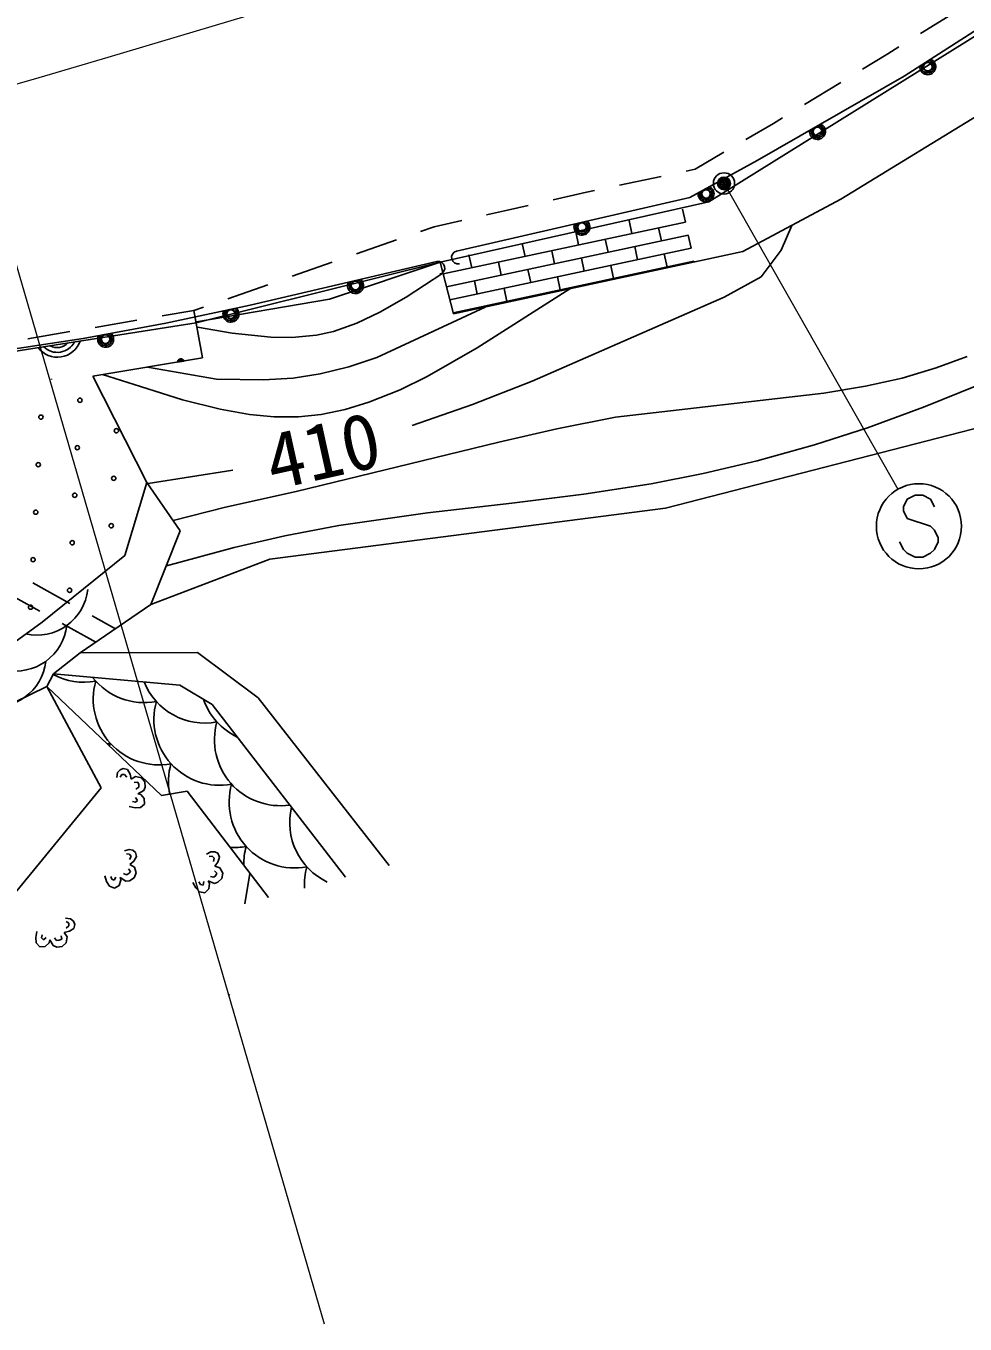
# Model space of a CAD drawing. Units: millimetres, scale not verified. Extents: x 40000 to 680000, y 20000 to 380000.
# Drawn here: x 182580 to 204648, y 247514 to 278018 of the extents above; entities that cross this region are included whole.
import ezdxf
from ezdxf.enums import TextEntityAlignment as Align

# ---------------------------------------------------------------- set-up
doc = ezdxf.new("R2010")
doc.units = ezdxf.units.MM
doc.header["$LTSCALE"] = 1000
doc.header["$PDMODE"] = 32
doc.header["$PDSIZE"] = 500
doc.linetypes.add('CHAIN', pattern=[18.5, 12, -1.5, 3.5, -1.5])
for name, color, linetype, lineweight in [('M-BGD', 7, 'Continuous', 25), ('M-BMK', 2, 'CHAIN', 13), ('M-STR-HTXT', 7, 'Continuous', 13), ('M-STR-STRC', 7, 'Continuous', 25)]:
    doc.layers.add(name, color=color, linetype=linetype, lineweight=lineweight)
doc.styles.add('ＭＳ ゴシック', font='')
doc.styles.get('ＭＳ ゴシック').set_extended_font_data('MS Gothic')

msp = doc.modelspace()

# ---------------------------------------------------------------- linework, layer by layer
at = {"layer": 'M-BGD'}
for p, q in [((204453, 278369), (203604, 277840)), ((202830, 277359), (202241, 277001)), ((203094, 277524), (202830, 277359)), ((201729, 276690), (200874, 276170)), ((205752, 276414), (201727, 273945)), ((200361, 275859), (200145, 275727)), ((200145, 275727), (199500, 275351)), ((198982, 275048), (198305, 274653)), ((198305, 274653), (198094, 274608)), ((197507, 274482), (196529, 274273)), ((195753, 274108), (194966, 273931)), ((195942, 274148), (195753, 274108)), ((201727, 273945), (199426, 272714)), ((193897, 273690), (193405, 273578)), ((194381, 273799), (193897, 273690)), ((198010, 273716), (198076, 273409)), ((192820, 273445), (192169, 273297)), ((192386, 272189), (198076, 273409)), ((196755, 273447), (196820, 273140)), ((200325, 272750), (200580, 273331)), ((192169, 273297), (191855, 273188)), ((192465, 271885), (198142, 273102)), ((195499, 273178), (195565, 272871)), ((197448, 273274), (197514, 272967)), ((198142, 273102), (198208, 272794)), ((191289, 272990), (190344, 272661)), ((192544, 271580), (198208, 272794)), ((199426, 272714), (192630, 271249)), ((194244, 272909), (194310, 272602)), ((194937, 272736), (195003, 272429)), ((196193, 273005), (196259, 272698)), ((196886, 272832), (196952, 272525)), ((199859, 272124), (200325, 272750)), ((186578, 271042), (192314, 272465)), ((189778, 272464), (188834, 272135)), ((192314, 272465), (189712, 271597)), ((192630, 271249), (192314, 272465)), ((192623, 271276), (198273, 272487)), ((192989, 272640), (193054, 272333)), ((193682, 272467), (193748, 272160)), ((195631, 272563), (195697, 272256)), ((197580, 272660), (197646, 272352)), ((198273, 272487), (198278, 272466)), ((191516, 271646), (192380, 272212)), ((194376, 272294), (194442, 271987)), ((195069, 272122), (195135, 271814)), ((196325, 272391), (196390, 272083)), ((197018, 272218), (197023, 272196)), ((198991, 271646), (199859, 272124)), ((188267, 271937), (187323, 271608)), ((193120, 272025), (193186, 271718)), ((195363, 271838), (193181, 270454)), ((193814, 271852), (193880, 271545)), ((195763, 271949), (195768, 271925)), ((189712, 271597), (186591, 271064)), ((190897, 271289), (191516, 271646)), ((198991, 271646), (194472, 269667)), ((194507, 271680), (194513, 271655)), ((186524, 271330), (185781, 271203)), ((186756, 271411), (186524, 271330)), ((186731, 270216), (186524, 271330)), ((190358, 271031), (190897, 271289)), ((190829, 270230), (193368, 271408)), ((193252, 271411), (193258, 271384)), ((169769, 268402), (186578, 271042)), ((185189, 271103), (184203, 270935)), ((186608, 270939), (187425, 270801)), ((189805, 270836), (190358, 271031)), ((183612, 270834), (182626, 270666)), ((187425, 270801), (188334, 270701)), ((188334, 270701), (188828, 270693)), ((188828, 270693), (189409, 270748)), ((189409, 270748), (189805, 270836)), ((193181, 270454), (192008, 269781)), ((186731, 270216), (184149, 269790)), ((185440, 270003), (187059, 269718)), ((186291, 270144), (186143, 270119)), ((186143, 270119), (186146, 270138)), ((186146, 270138), (186152, 270154)), ((186283, 270152), (186147, 270129)), ((186149, 270139), (186279, 270160)), ((186274, 270168), (186150, 270148)), ((186152, 270154), (186164, 270172)), ((186158, 270158), (186264, 270176)), ((186164, 270172), (186178, 270183)), ((186254, 270183), (186165, 270169)), ((186178, 270183), (186195, 270192)), ((186178, 270180), (186238, 270190)), ((186195, 270192), (186218, 270196)), ((186218, 270196), (186237, 270193)), ((186237, 270193), (186253, 270186)), ((186253, 270186), (186271, 270174)), ((186271, 270174), (186282, 270161)), ((186282, 270161), (186291, 270144)), ((189496, 269840), (190167, 270008)), ((190167, 270008), (190829, 270230)), ((203972, 269981), (203167, 269742)), ((204701, 270252), (203972, 269981)), ((183177, 269707), (183182, 269725)), ((185417, 267287), (184149, 269790)), ((185269, 269545), (184380, 269828)), ((187059, 269718), (188163, 269699)), ((188163, 269699), (188856, 269743)), ((188856, 269743), (189496, 269840)), ((192008, 269781), (191371, 269469)), ((194472, 269667), (193072, 269125)), ((203167, 269742), (202305, 269550)), ((186260, 269235), (185269, 269545)), ((191371, 269469), (190637, 269175)), ((201327, 269389), (196430, 268823)), ((202305, 269550), (201327, 269389)), ((204974, 269581), (203673, 269056)), ((187147, 269010), (186260, 269235)), ((190637, 269175), (190080, 269006)), ((193072, 269125), (191658, 268631)), ((203673, 269056), (202354, 268577)), ((187830, 268889), (187147, 269010)), ((188411, 268834), (187830, 268889)), ((188986, 268834), (188411, 268834)), ((189518, 268889), (188986, 268834)), ((190080, 269006), (189518, 268889)), ((196430, 268823), (195054, 268554)), ((197606, 266690), (206639, 269014)), ((195054, 268554), (193690, 268237)), ((202354, 268577), (201113, 268178)), ((193690, 268237), (188933, 267077)), ((201113, 268178), (199761, 267800)), ((187443, 267583), (185451, 267266)), ((199761, 267800), (198494, 267499)), ((184904, 265570), (185417, 267287)), ((186207, 266151), (185417, 267287)), ((197271, 267259), (195690, 267014)), ((198494, 267499), (197271, 267259)), ((188933, 267077), (187273, 266709)), ((195690, 267014), (194001, 266805)), ((187273, 266709), (186038, 266394)), ((188314, 265491), (197606, 266690)), ((194001, 266805), (192013, 266573)), ((192013, 266573), (189934, 266277)), ((185515, 264423), (186207, 266151)), ((188662, 266036), (187475, 265758)), ((189934, 266277), (188662, 266036)), ((187475, 265758), (185879, 265330)), ((182965, 264007), (184904, 265570)), ((185515, 264423), (188314, 265491)), ((182738, 264930), (183613, 264445)), ((182904, 264266), (182029, 264751)), ((183855, 263286), (185515, 264423)), ((180157, 261984), (182965, 264007)), ((184222, 263537), (183429, 263976)), ((184138, 264155), (184683, 263853)), ((183855, 263286), (183226, 262791)), ((186614, 263297), (183855, 263286)), ((188036, 262229), (186614, 263297)), ((183068, 262492), (183226, 262791)), ((183226, 262791), (186196, 262530)), ((181425, 261697), (183068, 262492)), ((185768, 259937), (183068, 262492)), ((183068, 262492), (184347, 260118)), ((186196, 262530), (186953, 262075)), ((186953, 262075), (190090, 258014)), ((191114, 258286), (188036, 262229)), ((184792, 260539), (184732, 260472)), ((184867, 260568), (184792, 260539)), ((184963, 260542), (184867, 260568)), ((185026, 260437), (184963, 260542)), ((184732, 260472), (184713, 260357)), ((184836, 260427), (184795, 260368)), ((184899, 260431), (184836, 260427)), ((184947, 260363), (184899, 260431)), ((185051, 260318), (185026, 260437)), ((185155, 260381), (185051, 260318)), ((185207, 260251), (185125, 260240)), ((185296, 260350), (185155, 260381)), ((185229, 260195), (185207, 260251)), ((185232, 260132), (185229, 260195)), ((185377, 260253), (185296, 260350)), ((185384, 260127), (185377, 260253)), ((184347, 260118), (182080, 257350)), ((185165, 260084), (185232, 260132)), ((185209, 259972), (185350, 260049)), ((185279, 259957), (185209, 259972)), ((185360, 259860), (185279, 259957)), ((185350, 260049), (185384, 260127)), ((186366, 260034), (185768, 259937)), ((188281, 257534), (186366, 260034)), ((185003, 259676), (185144, 259646)), ((185085, 259794), (185156, 259779)), ((185144, 259646), (185270, 259652)), ((185204, 259820), (185156, 259887)), ((185156, 259779), (185204, 259820)), ((185270, 259652), (185367, 259734)), ((185367, 259734), (185360, 259860)), ((185006, 258668), (184895, 258630)), ((185015, 258555), (184944, 258563)), ((185093, 258647), (185006, 258668)), ((185012, 258427), (185049, 258501)), ((185049, 258501), (185015, 258555)), ((185022, 258314), (185115, 258393)), ((185154, 258595), (185093, 258647)), ((185115, 258393), (185177, 258498)), ((185177, 258498), (185154, 258595)), ((186925, 258614), (186826, 258553)), ((186959, 258506), (186888, 258498)), ((187015, 258613), (186925, 258614)), ((187003, 258461), (186959, 258506)), ((186984, 258381), (187003, 258461)), ((187086, 258576), (187015, 258613)), ((187018, 258273), (187091, 258370)), ((187129, 258486), (187086, 258576)), ((187091, 258370), (187129, 258486)), ((184870, 258102), (184945, 258066)), ((184945, 258066), (184998, 258099)), ((185037, 258145), (184989, 258212)), ((184998, 258099), (185037, 258145)), ((185127, 258252), (185022, 258314)), ((185121, 257996), (185167, 258114)), ((185167, 258114), (185127, 258252)), ((187069, 258111), (187008, 258166)), ((187134, 258235), (187018, 258273)), ((187042, 258058), (187069, 258111)), ((187203, 258109), (187134, 258235)), ((187183, 257984), (187203, 258109)), ((187725, 257386), (187844, 258104)), ((184435, 258050), (184475, 257912)), ((184475, 257912), (184541, 257804)), ((184541, 257804), (184659, 257757)), ((184578, 258034), (184598, 257965)), ((184598, 257965), (184657, 257942)), ((184657, 257942), (184693, 258016)), ((184659, 257757), (184767, 257823)), ((184767, 257823), (184813, 257941)), ((184813, 257941), (184793, 258010)), ((184793, 258010), (184929, 257923)), ((184929, 257923), (185013, 257930)), ((185013, 257930), (185121, 257996)), ((186502, 257888), (186572, 257761)), ((186572, 257761), (186660, 257670)), ((186645, 257903), (186680, 257840)), ((186680, 257840), (186743, 257830)), ((186743, 257830), (186762, 257910)), ((186895, 257863), (186861, 257926)), ((186861, 257926), (187012, 257870)), ((186875, 257738), (186895, 257863)), ((186916, 258033), (186996, 258014)), ((186996, 258014), (187042, 258058)), ((187012, 257870), (187093, 257896)), ((187093, 257896), (187183, 257984)), ((186660, 257670), (186784, 257650)), ((186784, 257650), (186875, 257738)), ((183625, 257037), (183510, 257053)), ((183584, 256932), (183523, 256971)), ((183524, 256819), (183589, 256869)), ((183589, 256869), (183584, 256932)), ((183694, 256980), (183625, 257037)), ((183725, 256906), (183694, 256980)), ((183702, 256809), (183725, 256906)), ((182838, 256740), (182813, 256598)), ((182813, 256598), (182824, 256472)), ((182960, 256662), (182947, 256591)), ((182947, 256591), (182989, 256544)), ((182989, 256544), (183054, 256594)), ((183128, 256474), (183141, 256545)), ((183141, 256545), (183223, 256406)), ((183251, 256592), (183301, 256527)), ((183364, 256532), (183420, 256556)), ((183420, 256556), (183406, 256637)), ((183482, 256714), (183600, 256743)), ((183548, 256612), (183482, 256714)), ((183522, 256470), (183548, 256612)), ((183600, 256743), (183702, 256809)), ((182824, 256472), (182908, 256378)), ((182908, 256378), (183034, 256389)), ((183034, 256389), (183128, 256474)), ((183223, 256406), (183302, 256374)), ((183301, 256527), (183364, 256532)), ((183302, 256374), (183428, 256385)), ((183428, 256385), (183522, 256470)), ((187344, 255248), (187370, 255245))]:
    msp.add_line(p, q, dxfattribs=at)
msp.add_lwpolyline([(192314, 272465), (198628, 273881), (207715, 279546), (213426, 283404), (221534, 288897), (234352, 295928)], dxfattribs=at)
for centre in [(183848, 269223), (182931, 268825), (184705, 268505), (183787, 268107), (182870, 267708), (184644, 267388), (183727, 266990), (182810, 266592), (184584, 266272), (183667, 265874), (182749, 265476), (183606, 264757), (182689, 264359)]:
    msp.add_circle(centre, 50, dxfattribs=at)
for centre, radius, start, end in [((183318, 270800), 567, 216.9989, 340.854), ((183318, 270800), 453, 224.9583, 332.8946), ((183318, 270800), 340, 240.5837, 317.2692), ((182834, 264907), 1204, 257.8449, 353.6949), ((182341, 264063), 1204, 257.8449, 353.6949), ((181849, 263218), 1204, 257.8449, 353.6949), ((183940, 264142), 1546, 242.1666, 280.4681), ((185364, 263662), 1546, 218.0236, 280.4681), ((185708, 262199), 1546, 164.1417, 280.4681), ((186788, 263183), 1546, 201.996, 280.4681), ((187132, 261720), 1546, 164.1417, 280.4681), ((188212, 262703), 1546, 199.148, 244.4459), ((188556, 261240), 1546, 164.1417, 278.3178), ((184283, 262679), 1546, 277.6431, 280.4681), ((186051, 260736), 1546, 164.1417, 166.6999), ((187475, 260257), 1546, 164.1417, 190.785), ((188900, 259777), 1546, 164.1417, 280.4681), ((190324, 259298), 1546, 166.5333, 244.6388), ((187475, 260257), 1546, 266.3456, 280.4681), ((189243, 258314), 1546, 164.1417, 180.699), ((190668, 257835), 1546, 164.1417, 182.8499)]:
    msp.add_arc(centre, radius, start, end, dxfattribs=at)
at = {"layer": 'M-BMK'}
msp.add_lwpolyline([(181257, 276333), (182887, 276807), (184515, 277284), (186143, 277766), (187767, 278255), (189389, 278755), (191007, 279268), (192620, 279796), (194227, 280341), (195827, 280907), (197419, 281495), (199001, 282108), (200563, 282744)], dxfattribs=at)
at = {"layer": 'M-STR-HTXT'}
for p, q in [((189592, 247514), (181216, 276321)), ((198984, 274317), (203069, 267131))]:
    msp.add_line(p, q, dxfattribs=at)
at = {"layer": 'M-STR-STRC'}
for p, q in [((203473, 266989), (203291, 266898)), ((203655, 266989), (203473, 266989)), ((203837, 266898), (203655, 266989)), ((203291, 266898), (203201, 266716)), ((203201, 266716), (203201, 266625)), ((203201, 266625), (203291, 266443)), ((203928, 266716), (203837, 266898)), ((203291, 266443), (203837, 266261)), ((203837, 266261), (203928, 266170)), ((203928, 266170), (204019, 265989)), ((203201, 265716), (203110, 265898)), ((203291, 265625), (203201, 265716)), ((203928, 265716), (203837, 265625)), ((204019, 265898), (203928, 265716)), ((204019, 265989), (204019, 265898)), ((203473, 265534), (203291, 265625)), ((203655, 265534), (203473, 265534)), ((203837, 265625), (203655, 265534))]:
    msp.add_line(p, q, dxfattribs=at)
for points in [[(192698, 272724), (198178, 273989), (199760, 274854), (203218, 276838), (206581, 278999), (209893, 281223), (219780, 287970), (221472, 289050), (223182, 290065), (224917, 291050), (231913, 294896), (234122, 295991)], [(169605, 268500), (183921, 270671), (185869, 271036), (187848, 271455), (192238, 272479)]]:
    msp.add_lwpolyline(points, dxfattribs=at)
for centre, radius in [((203772, 277060), 100), ((203772, 277060), 100), ((203772, 277060), 100), ((201180, 275539), 100), ((201180, 275539), 100), ((201180, 275539), 100), ((198984, 274317), 150), ((198984, 274317), 120), ((198984, 274317), 90), ((198984, 274317), 60), ((198984, 274317), 30), ((198984, 274317), 20), ((198561, 274070), 100), ((198561, 274070), 100), ((198561, 274070), 100), ((195646, 273289), 112), ((195646, 273289), 100), ((195646, 273289), 100), ((195646, 273289), 100), ((190324, 271917), 100), ((190324, 271917), 100), ((190324, 271917), 100), ((187398, 271245), 100), ((187398, 271245), 100), ((187398, 271245), 100), ((184453, 270656), 100), ((184453, 270656), 100), ((184453, 270656), 100), ((203564, 266261), 1000)]:
    msp.add_circle(centre, radius, dxfattribs=at)
for centre, radius, start, end in [((203772, 277060), 188, 175.8504, 69.5902), ((203772, 277060), 150, 164.1299, 81.3107), ((203772, 277060), 112, 122.7203, 122.7202), ((201180, 275539), 188, 172.9722, 66.712), ((201180, 275539), 150, 161.2517, 78.4325), ((201180, 275539), 112, 119.84212, 119.84206), ((198561, 274070), 188, 171.8016, 65.5414), ((198561, 274070), 150, 160.0811, 77.2619), ((198561, 274070), 112, 118.67152, 118.67148), ((195646, 273289), 188, 156.1314, 49.8712), ((195646, 273289), 150, 144.4109, 61.5917), ((192731, 272577), 150, 103.0013, 283.0013), ((192272, 272333), 150, 283.121, 103.121), ((190324, 271917), 188, 156.2511, 49.9909), ((190324, 271917), 150, 144.5306, 61.7114), ((190324, 271917), 112, 103.12102, 103.121), ((187398, 271245), 188, 155.0976, 48.8374), ((187398, 271245), 150, 143.3771, 60.5578), ((187398, 271245), 112, 101.9675, 101.9674), ((184453, 270656), 188, 153.7455, 47.4853), ((184453, 270656), 150, 142.025, 59.2058), ((184453, 270656), 112, 100.61541, 100.61537)]:
    msp.add_arc(centre, radius, start, end, dxfattribs=at)
msp.add_point((198984, 274317), dxfattribs=at)

# ---------------------------------------------------------------- texts
at = {"layer": 'M-BGD', "style": 'ＭＳ ゴシック'}
msp.add_text('410', height=1320, rotation=12.509, dxfattribs=at).set_placement((189560, 268045), align=Align.MIDDLE_CENTER)

doc.saveas('drawing.dxf')
